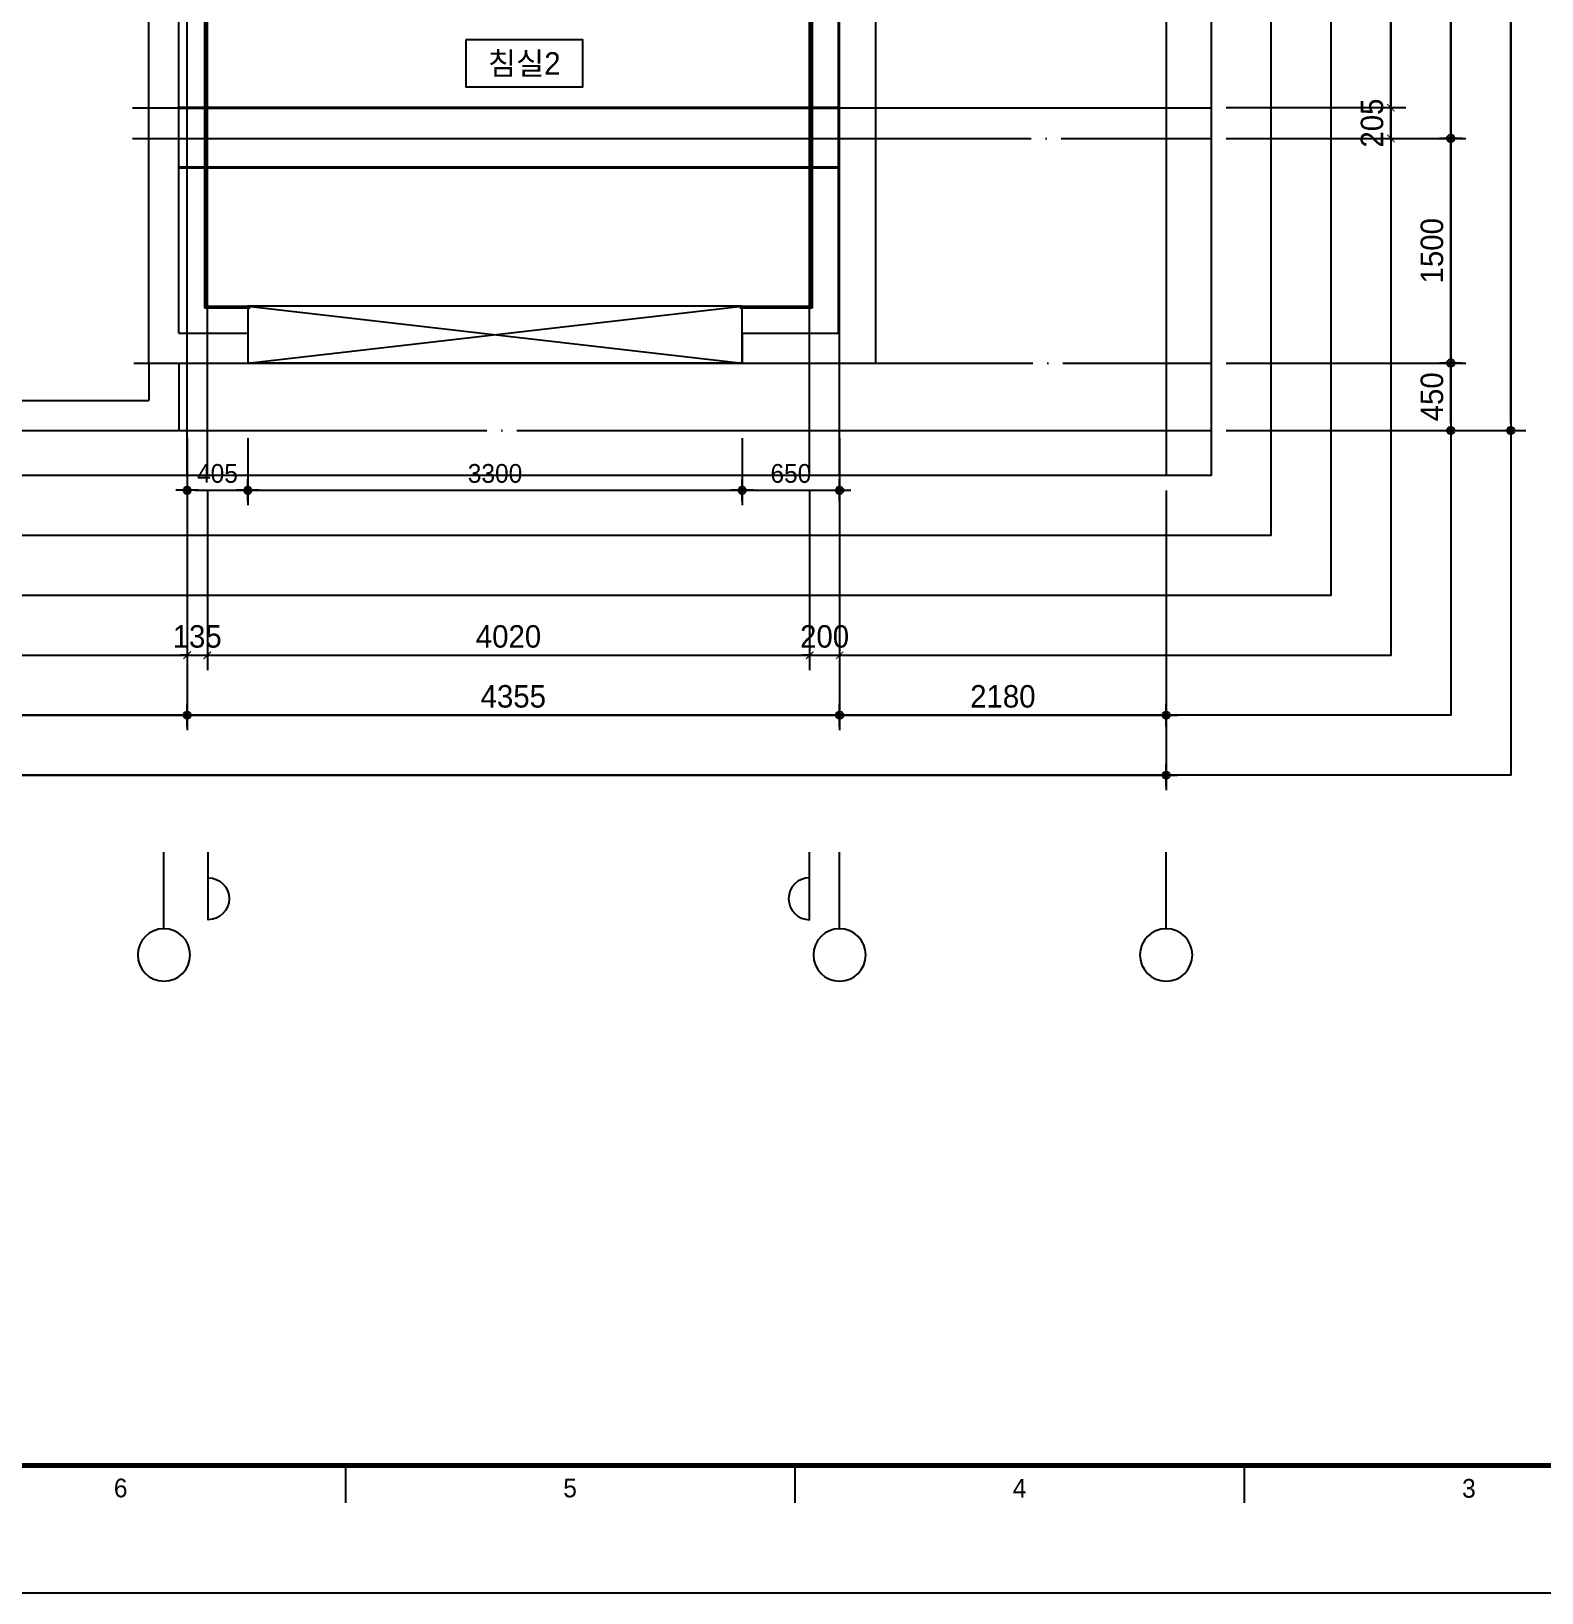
# Model space of a CAD drawing. Header units: millimetres. Extents: x 0 to 92204, y -190080 to 23760.
# Drawn here: x 75107 to 85190, y -100980 to -90558 of the extents above; entities that cross this region are included whole.
import ezdxf
from ezdxf.enums import TextEntityAlignment as Align
from ezdxf.xclip import XClip

# ---------------------------------------------------------------- set-up
doc = ezdxf.new("R2010")
doc.units = ezdxf.units.MM
doc.header["$LTSCALE"] = 100
doc.header["$XCLIPFRAME"] = 0
for name, pattern in [('AUDIT_D_220706163347-0', [0]), ('CEN', [62, 60, -1, 0, -1]), ('HIDDEN', [9.525, 6.35, -3.175])]:
    doc.linetypes.add(name, pattern=pattern)
doc.layers.get('defpoints').update_dxf_attribs({"color": 139})
for name, color, linetype in [('A-치수', 7, 'AUDIT_D_220706163347-0'), ('AA-BORD-FORM', 7, 'Continuous'), ('AA-BORD-TEXT', 3, 'Continuous'), ('AA-XXXX-DIMS', 7, 'Continuous'), ('CEN_CON', 1, 'CEN'), ('CEN_WALL', 12, 'CEN'), ('CONC', 2, 'Continuous'), ('DIM', 7, 'AUDIT_D_220706163347-0'), ('ELE3_CON', 7, 'Continuous'), ('MC', 135, 'Continuous'), ('WAL_DRY', 7, 'Continuous'), ('실명', 3, 'AUDIT_D_220706163347-0'), ('실명박스', 7, 'AUDIT_D_220706163347-0'), ('창호-open', 4, 'Continuous'), ('확장', 8, 'HIDDEN')]:
    doc.layers.add(name, color=color, linetype=linetype)
doc.styles.add('HAUD01', font='Dotum.ttf')
doc.styles.add('돋움', font='Dotum.ttf')
doc.styles.add('맑은고딕', font='malgun.ttf', dxfattribs={"width": 0.9})
doc.dimstyles.new('DIM-50', dxfattribs={"dimscale": 50, "dimtxt": 3, "dimasz": 1, "dimexe": 2, "dimexo": 2, "dimgap": 1, "dimtad": 1, "dimdec": 0, "dimzin": 0, "dimdsep": 46, "dimtxsty": '맑은고딕', "dimblk1": 'DIMDOT', "dimblk2": 'DIMDOT', "dimsah": 1, "dimcen": 0.09, "dimdle": 2, "dimclrd": 7, "dimclre": 7, "dimclrt": 3, "dimadec": 0, "dimazin": 0, "dimtfac": 1, "dimtdec": 0, "dimtix": 1, "dimtmove": 2, "dimatfit": 3, "dimldrblk": 'DIMDOT', "dimfxl": 1, "dimtolj": 1, "dimtzin": 0, "dimarcsym": 0})
doc.dimstyles.new('MCDIM-50', dxfattribs={"dimscale": 50, "dimtxt": 3, "dimasz": 1, "dimexe": 2, "dimexo": 2, "dimgap": 1, "dimtad": 1, "dimdec": 0, "dimzin": 0, "dimdsep": 46, "dimtxsty": '맑은고딕', "dimblk1": 'ARCHTICK', "dimblk2": 'ARCHTICK', "dimsah": 1, "dimcen": 0.09, "dimdle": 2, "dimclrd": 7, "dimclre": 7, "dimclrt": 3, "dimadec": 0, "dimazin": 0, "dimtfac": 1, "dimtdec": 0, "dimtix": 1, "dimtmove": 2, "dimatfit": 3, "dimldrblk": 'ARCHTICK', "dimfxl": 1, "dimtolj": 1, "dimtzin": 0, "dimarcsym": 0})
doc.dimstyles.new('내부100', dxfattribs={"dimscale": 50, "dimtxt": 2.5, "dimasz": 1, "dimexe": 2, "dimexo": 1, "dimgap": 1, "dimtad": 1, "dimdec": 0, "dimzin": 0, "dimdsep": 46, "dimtxsty": '돋움', "dimblk1": 'DIMDOT', "dimblk2": 'DIMDOT', "dimsah": 1, "dimcen": 0.09, "dimdle": 2, "dimclrd": 7, "dimclre": 7, "dimclrt": 3, "dimadec": 0, "dimazin": 0, "dimtfac": 1, "dimtdec": 0, "dimtix": 1, "dimtmove": 2, "dimatfit": 3, "dimldrblk": 'DIMDOT', "dimfxl": 1, "dimtolj": 1, "dimtzin": 0, "dimarcsym": 0})

# ---------------------------------------------------------------- blocks, each defined once
blk = doc.blocks.new('U-121B(확장)1', base_point=(292392, -178478))
at = {"layer": 'CEN_CON'}
for p, q in [((317262, -163223), (317262, -178778)), ((315082, -178778), (315082, -170503)), ((310727, -178778), (310727, -174353)), ((310372, -178028), (317562, -178028)), ((306727, -178478), (317562, -178478))]:
    blk.add_line(p, q, dxfattribs=at)
at = {"layer": 'CEN_WALL'}
blk.add_line((310362, -176528), (317562, -176528), dxfattribs=at)
at = {"layer": 'CONC'}
for p, q in [((315072, -173318), (315072, -177828)), ((310672, -177828), (310672, -174643)), ((310472, -178028), (310472, -174843)), ((315322, -175328), (315322, -178028)), ((310672, -177828), (311132, -177828)), ((311132, -177828), (311132, -178028)), ((314432, -177828), (315072, -177828)), ((314432, -177828), (314432, -178028)), ((310472, -178028), (311132, -178028)), ((314432, -178028), (315322, -178028))]:
    blk.add_line(p, q, dxfattribs=at)
at = {"layer": 'ELE3_CON'}
for p, q in [((310472, -178028), (310472, -178278)), ((310672, -178028), (310672, -178478)), ((314432, -178028), (311132, -178028)), ((306852, -178278), (310472, -178278)), ((306852, -178478), (310672, -178478))]:
    blk.add_line(p, q, dxfattribs=at)
at = {"layer": 'MC'}
for p, q in [((314882, -178778), (314882, -170503)), ((310862, -178778), (310862, -174353)), ((310362, -176323), (317562, -176323))]:
    blk.add_line(p, q, dxfattribs=at)
at = {"layer": 'WAL_DRY'}
for p, q in [((314892, -177648), (314892, -173318)), ((314902, -177658), (314902, -173328)), ((310852, -174463), (310852, -177648)), ((310842, -174473), (310842, -177658)), ((310842, -177658), (311147, -177658)), ((310852, -177648), (311147, -177648)), ((314417, -177648), (314892, -177648)), ((314417, -177658), (314902, -177658))]:
    blk.add_line(p, q, dxfattribs=at)
at = {"layer": '확장', "ltscale": 0.5, "const_width": 20, "flags": 128}
for points in [[(315072, -176323), (310672, -176323)], [(315072, -176723), (310672, -176723)]]:
    blk.add_lwpolyline(points, dxfattribs=at)
blk = doc.blocks.new('DIMDOT')
at = {"layer": 'AA-XXXX-DIMS'}
for p, q in [((-1.5, 0), (1.5, 0)), ((0, -1.5), (0, 1.5))]:
    blk.add_line(p, q, dxfattribs=at)
for radius in [0.5, 0.25]:
    blk.add_circle((0, 0), radius, dxfattribs=at)
blk = doc.blocks.new('*D2605')
at = {"layer": 'defpoints', "color": 0, "transparency": 16777216}
for p in [(21994, -117283), (25994, -117283), (25994, -118883)]:
    blk.add_point(p, dxfattribs=at)
at = {"layer": 'DIM', "color": 7, "lineweight": -2, "transparency": 16777216}
for p, q in [((21994, -117383), (21994, -118983)), ((25994, -117383), (25994, -118983)), ((22044, -118883), (25944, -118883))]:
    blk.add_line(p, q, dxfattribs=at)
at = {"layer": 'DIM', "color": 7, "lineweight": -2, "transparency": 16777216, "xscale": 50, "yscale": 50, "zscale": 50, "rotation": 180}
blk.add_blockref('DIMDOT', (21994, -118883), dxfattribs=at)
at = {"layer": 'DIM', "color": 7, "lineweight": -2, "transparency": 16777216, "xscale": 50, "yscale": 50, "zscale": 50}
blk.add_blockref('DIMDOT', (25994, -118883), dxfattribs=at)
at = {"layer": 'DIM', "color": 3, "transparency": 16777216, "insert": (23994, -118758), "char_height": 150, "attachment_point": 5, "style": 'HAUD01'}
blk.add_mtext('\\A1;4000', dxfattribs=at)
blk = doc.blocks.new('*D2606')
at = {"layer": 'defpoints', "color": 0, "transparency": 16777216}
for p in [(25994, -117283), (30349, -117283), (30349, -118883)]:
    blk.add_point(p, dxfattribs=at)
at = {"layer": 'DIM', "color": 7, "lineweight": -2, "transparency": 16777216}
for p, q in [((25994, -117383), (25994, -118983)), ((30349, -117383), (30349, -118983)), ((26044, -118883), (30299, -118883))]:
    blk.add_line(p, q, dxfattribs=at)
at = {"layer": 'DIM', "color": 7, "lineweight": -2, "transparency": 16777216, "xscale": 50, "yscale": 50, "zscale": 50, "rotation": 180}
blk.add_blockref('DIMDOT', (25994, -118883), dxfattribs=at)
at = {"layer": 'DIM', "color": 7, "lineweight": -2, "transparency": 16777216, "xscale": 50, "yscale": 50, "zscale": 50}
blk.add_blockref('DIMDOT', (30349, -118883), dxfattribs=at)
at = {"layer": 'DIM', "color": 3, "transparency": 16777216, "insert": (28171, -118758), "char_height": 150, "attachment_point": 5, "style": 'HAUD01'}
blk.add_mtext('\\A1;4355', dxfattribs=at)
blk = doc.blocks.new('*D2607')
at = {"layer": 'defpoints', "color": 0, "transparency": 16777216}
for p in [(30349, -117283), (32529, -117283), (32529, -118883)]:
    blk.add_point(p, dxfattribs=at)
at = {"layer": 'DIM', "color": 7, "lineweight": -2, "transparency": 16777216}
for p, q in [((30349, -117383), (30349, -118983)), ((32529, -117383), (32529, -118983)), ((30399, -118883), (32479, -118883))]:
    blk.add_line(p, q, dxfattribs=at)
at = {"layer": 'DIM', "color": 7, "lineweight": -2, "transparency": 16777216, "xscale": 50, "yscale": 50, "zscale": 50, "rotation": 180}
blk.add_blockref('DIMDOT', (30349, -118883), dxfattribs=at)
at = {"layer": 'DIM', "color": 7, "lineweight": -2, "transparency": 16777216, "xscale": 50, "yscale": 50, "zscale": 50}
blk.add_blockref('DIMDOT', (32529, -118883), dxfattribs=at)
at = {"layer": 'DIM', "color": 3, "transparency": 16777216, "insert": (31439, -118758), "char_height": 150, "attachment_point": 5, "style": 'HAUD01'}
blk.add_mtext('\\A1;2180', dxfattribs=at)
blk = doc.blocks.new('*D2608')
at = {"layer": 'defpoints', "color": 0, "transparency": 16777216}
for p in [(7964, -117283), (32529, -117283), (32529, -119283)]:
    blk.add_point(p, dxfattribs=at)
at = {"layer": 'DIM', "color": 7, "lineweight": -2, "transparency": 16777216}
for p, q in [((7964, -117383), (7964, -119383)), ((32529, -117383), (32529, -119383)), ((8014, -119283), (32479, -119283))]:
    blk.add_line(p, q, dxfattribs=at)
at = {"layer": 'DIM', "color": 7, "lineweight": -2, "transparency": 16777216, "xscale": 50, "yscale": 50, "zscale": 50, "rotation": 180}
blk.add_blockref('DIMDOT', (7964, -119283), dxfattribs=at)
at = {"layer": 'DIM', "color": 7, "lineweight": -2, "transparency": 16777216, "xscale": 50, "yscale": 50, "zscale": 50}
blk.add_blockref('DIMDOT', (32529, -119283), dxfattribs=at)
at = {"layer": 'DIM', "color": 3, "transparency": 16777216, "insert": (20246, -119158), "char_height": 150, "attachment_point": 5, "style": 'HAUD01'}
blk.add_mtext('\\A1;24565', dxfattribs=at)
blk = doc.blocks.new('_ArchTick')
at = {"color": 0, "linetype": 'ByBlock', "const_width": 0.15}
blk.add_lwpolyline([(-0.5, -0.5), (0.5, 0.5)], dxfattribs=at)
blk = doc.blocks.new('*D2621')
at = {"layer": 'defpoints', "color": 0, "linetype": 'ByBlock', "transparency": 16777216}
for p in [(25994, -117283), (26129, -117283), (26129, -118483)]:
    blk.add_point(p, dxfattribs=at)
at = {"layer": 'DIM', "color": 7, "linetype": 'ByBlock', "lineweight": -2, "transparency": 16777216}
for p, q in [((25994, -117383), (25994, -118583)), ((26129, -117383), (26129, -118583)), ((25994, -118483), (25944, -118483)), ((25994, -118483), (26129, -118483)), ((26129, -118483), (26179, -118483))]:
    blk.add_line(p, q, dxfattribs=at)
at = {"layer": 'DIM', "color": 7, "linetype": 'ByBlock', "lineweight": -2, "transparency": 16777216, "xscale": 50, "yscale": 50, "zscale": 50}
blk.add_blockref('_ArchTick', (25994, -118483), dxfattribs=at)
at = {"layer": 'DIM', "color": 7, "linetype": 'ByBlock', "lineweight": -2, "transparency": 16777216, "xscale": 50, "yscale": 50, "zscale": 50, "rotation": 180}
blk.add_blockref('_ArchTick', (26129, -118483), dxfattribs=at)
at = {"layer": 'DIM', "color": 3, "linetype": 'ByBlock', "transparency": 16777216, "insert": (26061, -118358), "char_height": 150, "attachment_point": 5, "style": 'HAUD01'}
blk.add_mtext('\\A1;135', dxfattribs=at)
blk = doc.blocks.new('*D2622')
at = {"layer": 'defpoints', "color": 0, "linetype": 'ByBlock', "transparency": 16777216}
for p in [(26129, -117283), (30149, -117283), (30149, -118483)]:
    blk.add_point(p, dxfattribs=at)
at = {"layer": 'DIM', "color": 7, "linetype": 'ByBlock', "lineweight": -2, "transparency": 16777216}
for p, q in [((26129, -117383), (26129, -118583)), ((30149, -117383), (30149, -118583)), ((26029, -118483), (30249, -118483))]:
    blk.add_line(p, q, dxfattribs=at)
at = {"layer": 'DIM', "color": 7, "linetype": 'ByBlock', "lineweight": -2, "transparency": 16777216, "xscale": 50, "yscale": 50, "zscale": 50, "rotation": 180}
blk.add_blockref('_ArchTick', (26129, -118483), dxfattribs=at)
at = {"layer": 'DIM', "color": 7, "linetype": 'ByBlock', "lineweight": -2, "transparency": 16777216, "xscale": 50, "yscale": 50, "zscale": 50}
blk.add_blockref('_ArchTick', (30149, -118483), dxfattribs=at)
at = {"layer": 'DIM', "color": 3, "linetype": 'ByBlock', "transparency": 16777216, "insert": (28139, -118358), "char_height": 150, "attachment_point": 5, "style": 'HAUD01'}
blk.add_mtext('\\A1;4020', dxfattribs=at)
blk = doc.blocks.new('*D2623')
at = {"layer": 'defpoints', "color": 0, "linetype": 'ByBlock', "transparency": 16777216}
for p in [(30149, -117283), (30349, -117283), (30349, -118483)]:
    blk.add_point(p, dxfattribs=at)
at = {"layer": 'DIM', "color": 7, "linetype": 'ByBlock', "lineweight": -2, "transparency": 16777216}
for p, q in [((30149, -117383), (30149, -118583)), ((30349, -117383), (30349, -118583)), ((30149, -118483), (30099, -118483)), ((30149, -118483), (30349, -118483)), ((30349, -118483), (30399, -118483))]:
    blk.add_line(p, q, dxfattribs=at)
at = {"layer": 'DIM', "color": 7, "linetype": 'ByBlock', "lineweight": -2, "transparency": 16777216, "xscale": 50, "yscale": 50, "zscale": 50}
blk.add_blockref('_ArchTick', (30149, -118483), dxfattribs=at)
at = {"layer": 'DIM', "color": 7, "linetype": 'ByBlock', "lineweight": -2, "transparency": 16777216, "xscale": 50, "yscale": 50, "zscale": 50, "rotation": 180}
blk.add_blockref('_ArchTick', (30349, -118483), dxfattribs=at)
at = {"layer": 'DIM', "color": 3, "linetype": 'ByBlock', "transparency": 16777216, "insert": (30249, -118358), "char_height": 150, "attachment_point": 5, "style": 'HAUD01'}
blk.add_mtext('\\A1;200', dxfattribs=at)
blk = doc.blocks.new('*D2624')
at = {"layer": 'defpoints', "color": 0, "transparency": 16777216}
for p in [(32829, -115033), (34429, -115033), (32829, -116533)]:
    blk.add_point(p, dxfattribs=at)
at = {"layer": 'DIM', "color": 7, "lineweight": -2, "transparency": 16777216}
for p, q in [((32929, -115033), (34529, -115033)), ((34429, -116483), (34429, -115083)), ((32929, -116533), (34529, -116533))]:
    blk.add_line(p, q, dxfattribs=at)
at = {"layer": 'DIM', "color": 7, "lineweight": -2, "transparency": 16777216, "xscale": 50, "yscale": 50, "zscale": 50}
for p, rotation in [((34429, -115033), 90), ((34429, -116533), 270)]:
    blk.add_blockref('DIMDOT', p, dxfattribs=dict(at, rotation=rotation))
at = {"layer": 'DIM', "color": 3, "transparency": 16777216, "insert": (34304, -115783), "char_height": 150, "attachment_point": 5, "rotation": 90, "style": 'HAUD01'}
blk.add_mtext('\\A1;1500', dxfattribs=at)
blk = doc.blocks.new('*D2625')
at = {"layer": 'defpoints', "color": 0, "transparency": 16777216}
for p in [(32829, -110708), (34429, -110708), (32829, -115033)]:
    blk.add_point(p, dxfattribs=at)
at = {"layer": 'DIM', "color": 7, "lineweight": -2, "transparency": 16777216}
for p, q in [((32929, -110708), (34529, -110708)), ((34429, -114983), (34429, -110758)), ((32929, -115033), (34529, -115033))]:
    blk.add_line(p, q, dxfattribs=at)
at = {"layer": 'DIM', "color": 7, "lineweight": -2, "transparency": 16777216, "xscale": 50, "yscale": 50, "zscale": 50}
for p, rotation in [((34429, -110708), 90), ((34429, -115033), 270)]:
    blk.add_blockref('DIMDOT', p, dxfattribs=dict(at, rotation=rotation))
at = {"layer": 'DIM', "color": 3, "transparency": 16777216, "insert": (34304, -112871), "char_height": 150, "attachment_point": 5, "rotation": 90, "style": 'HAUD01'}
blk.add_mtext('\\A1;4325', dxfattribs=at)
blk = doc.blocks.new('*D2629')
at = {"layer": 'defpoints', "color": 0, "transparency": 16777216}
for p in [(32824, -101828), (34829, -101828), (32829, -116983)]:
    blk.add_point(p, dxfattribs=at)
at = {"layer": 'DIM', "color": 7, "lineweight": -2, "transparency": 16777216}
for p, q in [((32924, -101828), (34929, -101828)), ((34829, -116933), (34829, -101878)), ((32929, -116983), (34929, -116983))]:
    blk.add_line(p, q, dxfattribs=at)
at = {"layer": 'DIM', "color": 7, "lineweight": -2, "transparency": 16777216, "xscale": 50, "yscale": 50, "zscale": 50}
for p, rotation in [((34829, -101828), 90), ((34829, -116983), 270)]:
    blk.add_blockref('DIMDOT', p, dxfattribs=dict(at, rotation=rotation))
at = {"layer": 'DIM', "color": 3, "transparency": 16777216, "insert": (34701, -108361), "char_height": 150, "attachment_point": 5, "rotation": 90, "style": 'HAUD01'}
blk.add_mtext('\\A1;15155', dxfattribs=at)
blk = doc.blocks.new('*D2630')
at = {"layer": 'defpoints', "color": 0, "linetype": 'ByBlock', "transparency": 16777216}
for p in [(32829, -114828), (34029, -114828), (32829, -115033)]:
    blk.add_point(p, dxfattribs=at)
at = {"layer": 'DIM', "color": 7, "linetype": 'ByBlock', "lineweight": -2, "transparency": 16777216}
for p, q in [((32929, -114828), (34129, -114828)), ((34029, -114828), (34029, -114778)), ((34029, -115033), (34029, -114828)), ((32929, -115033), (34129, -115033)), ((34029, -115033), (34029, -115083))]:
    blk.add_line(p, q, dxfattribs=at)
at = {"layer": 'DIM', "color": 7, "linetype": 'ByBlock', "lineweight": -2, "transparency": 16777216, "xscale": 50, "yscale": 50, "zscale": 50}
for p, rotation in [((34029, -114828), 270), ((34029, -115033), 90)]:
    blk.add_blockref('_ArchTick', p, dxfattribs=dict(at, rotation=rotation))
at = {"layer": 'DIM', "color": 3, "linetype": 'ByBlock', "transparency": 16777216, "insert": (33904, -114931), "char_height": 150, "attachment_point": 5, "rotation": 90, "style": 'HAUD01'}
blk.add_mtext('\\A1;205', dxfattribs=at)
blk = doc.blocks.new('*D2631')
at = {"layer": 'defpoints', "color": 0, "linetype": 'ByBlock', "transparency": 16777216}
for p in [(32829, -110913), (34029, -110913), (32829, -114828)]:
    blk.add_point(p, dxfattribs=at)
at = {"layer": 'DIM', "color": 7, "linetype": 'ByBlock', "lineweight": -2, "transparency": 16777216}
for p, q in [((34029, -114928), (34029, -110813)), ((32929, -110913), (34129, -110913)), ((32929, -114828), (34129, -114828))]:
    blk.add_line(p, q, dxfattribs=at)
at = {"layer": 'DIM', "color": 7, "linetype": 'ByBlock', "lineweight": -2, "transparency": 16777216, "xscale": 50, "yscale": 50, "zscale": 50}
for p, rotation in [((34029, -110913), 90), ((34029, -114828), 270)]:
    blk.add_blockref('_ArchTick', p, dxfattribs=dict(at, rotation=rotation))
at = {"layer": 'DIM', "color": 3, "linetype": 'ByBlock', "transparency": 16777216, "insert": (33904, -112871), "char_height": 150, "attachment_point": 5, "rotation": 90, "style": 'HAUD01'}
blk.add_mtext('\\A1;3915', dxfattribs=at)
blk = doc.blocks.new('중심')
at = {"layer": 'DIM'}
blk.add_line((-350, 0), (0, 0), dxfattribs=at)
blk.add_circle((-470, 0), 120, dxfattribs=at)
blk = doc.blocks.new('*D3078')
at = {"layer": 'defpoints', "color": 0, "transparency": 16777216}
for p in [(32829, -116533), (34429, -116533), (32829, -116983)]:
    blk.add_point(p, dxfattribs=at)
at = {"layer": 'DIM', "color": 7, "lineweight": -2, "transparency": 16777216}
for p, q in [((32929, -116533), (34529, -116533)), ((34429, -116933), (34429, -116583)), ((32929, -116983), (34529, -116983))]:
    blk.add_line(p, q, dxfattribs=at)
at = {"layer": 'DIM', "color": 7, "lineweight": -2, "transparency": 16777216, "xscale": 50, "yscale": 50, "zscale": 50}
for p, rotation in [((34429, -116533), 90), ((34429, -116983), 270)]:
    blk.add_blockref('DIMDOT', p, dxfattribs=dict(at, rotation=rotation))
at = {"layer": 'DIM', "color": 3, "transparency": 16777216, "insert": (34304, -116758), "char_height": 150, "attachment_point": 5, "rotation": 90, "style": 'HAUD01'}
blk.add_mtext('\\A1;450', dxfattribs=at)
blk = doc.blocks.new('XR-FORM 청주월명')
at = {"layer": 'AA-BORD-FORM', "color": 2}
for p, q in [((541, 17), (541, 12)), ((601, 17), (601, 12)), ((661, 17), (661, 12))]:
    blk.add_line(p, q, dxfattribs=at)
at = {"layer": 'AA-BORD-FORM', "color": 1}
blk.add_lwpolyline([(0, 0), (841, 0), (841, 594), (0, 594)], close=True, dxfattribs=at)
at = {"layer": 'AA-BORD-FORM', "color": 2, "const_width": 0.682}
blk.add_lwpolyline([(21, 17), (21, 577), (821, 577), (821, 17)], close=True, dxfattribs=at)
at = {"layer": 'AA-BORD-TEXT', "color": 7, "style": 'HAUD01'}
for s, p in [('6', (511, 13.99)), ('5', (571, 13.99)), ('4', (631, 13.95)), ('3', (691, 13.94))]:
    blk.add_text(s, height=2.5, dxfattribs=at).set_placement(p, align=Align.MIDDLE_CENTER)
blk = doc.blocks.new('*D939')
at = {"layer": 'defpoints', "color": 0, "transparency": 16777216}
for p in [(76148, -93223), (76553, -93223), (76553, -93622)]:
    blk.add_point(p, dxfattribs=at)
at = {"layer": 'DIM', "color": 7, "lineweight": -2, "transparency": 16777216}
for p, q in [((76148, -93273), (76148, -93722)), ((76553, -93273), (76553, -93722)), ((76198, -93622), (76503, -93622))]:
    blk.add_line(p, q, dxfattribs=at)
at = {"layer": 'DIM', "color": 7, "lineweight": -2, "transparency": 16777216, "xscale": 50, "yscale": 50, "zscale": 50, "rotation": 180}
blk.add_blockref('DIMDOT', (76148, -93622), dxfattribs=at)
at = {"layer": 'DIM', "color": 7, "lineweight": -2, "transparency": 16777216, "xscale": 50, "yscale": 50, "zscale": 50}
blk.add_blockref('DIMDOT', (76553, -93622), dxfattribs=at)
at = {"layer": 'DIM', "color": 3, "transparency": 16777216, "insert": (76350, -93510), "char_height": 125, "attachment_point": 5, "style": '돋움'}
blk.add_mtext('\\A1;405', dxfattribs=at)
blk = doc.blocks.new('*D940')
at = {"layer": 'defpoints', "color": 0, "transparency": 16777216}
for p in [(76553, -93223), (79853, -93223), (79853, -93622)]:
    blk.add_point(p, dxfattribs=at)
at = {"layer": 'DIM', "color": 7, "lineweight": -2, "transparency": 16777216}
for p, q in [((76553, -93273), (76553, -93722)), ((79853, -93273), (79853, -93722)), ((76603, -93622), (79803, -93622))]:
    blk.add_line(p, q, dxfattribs=at)
at = {"layer": 'DIM', "color": 7, "lineweight": -2, "transparency": 16777216, "xscale": 50, "yscale": 50, "zscale": 50, "rotation": 180}
blk.add_blockref('DIMDOT', (76553, -93622), dxfattribs=at)
at = {"layer": 'DIM', "color": 7, "lineweight": -2, "transparency": 16777216, "xscale": 50, "yscale": 50, "zscale": 50}
blk.add_blockref('DIMDOT', (79853, -93622), dxfattribs=at)
at = {"layer": 'DIM', "color": 3, "transparency": 16777216, "insert": (78203, -93510), "char_height": 125, "attachment_point": 5, "style": '돋움'}
blk.add_mtext('\\A1;3300', dxfattribs=at)
blk = doc.blocks.new('*D941')
at = {"layer": 'defpoints', "color": 0, "transparency": 16777216}
for p in [(79853, -93223), (80503, -93223), (80503, -93622)]:
    blk.add_point(p, dxfattribs=at)
at = {"layer": 'DIM', "color": 7, "lineweight": -2, "transparency": 16777216}
for p, q in [((79853, -93273), (79853, -93722)), ((80503, -93273), (80503, -93722)), ((79903, -93622), (80453, -93622))]:
    blk.add_line(p, q, dxfattribs=at)
at = {"layer": 'DIM', "color": 7, "lineweight": -2, "transparency": 16777216, "xscale": 50, "yscale": 50, "zscale": 50, "rotation": 180}
blk.add_blockref('DIMDOT', (79853, -93622), dxfattribs=at)
at = {"layer": 'DIM', "color": 7, "lineweight": -2, "transparency": 16777216, "xscale": 50, "yscale": 50, "zscale": 50}
blk.add_blockref('DIMDOT', (80503, -93622), dxfattribs=at)
at = {"layer": 'DIM', "color": 3, "transparency": 16777216, "insert": (80178, -93510), "char_height": 125, "attachment_point": 5, "style": '돋움'}
blk.add_mtext('\\A1;650', dxfattribs=at)
blk = doc.blocks.new('DIM-1108')
at = {"layer": 'DIM'}
for points in [[(26133.9, -119967.8, -1), (26133.9, -120247.8), (26133.9, -119797.8)], [(30148.9, -119967.8, 1), (30148.9, -120247.8), (30148.9, -119797.8)]]:
    blk.add_lwpolyline(points, format="xyb", dxfattribs=at)
at = {"layer": 'A-치수', "xscale": -1.458333333333333, "yscale": 1.458333333333333, "zscale": 1.458333333333333, "rotation": 270}
for p in [(25838.9, -119797.8), (30348.9, -119797.8), (32528.9, -119797.8)]:
    blk.add_blockref('중심', p, dxfattribs=at)
at = {"layer": 'DIM'}
dim = blk.add_linear_dim(base=(34828.9, -101828.4), p1=(32828.9, -116983.4), p2=(32823.9, -101828.4), angle=270, dimstyle='DIM-50', override={"dimscale": 50, "dimtxsty": 'HAUD01'}, dxfattribs=at)
dim.commit()
dim.dimension.update_dxf_attribs({"geometry": '*D2629', "text_midpoint": (34701, -108360.9), "dimtype": 128})
for base, p1, p2, angle, picture, middle in [((34428.9, -110708.4), (32828.9, -115033.4), (32828.9, -110708.4), 270, '*D2625', (34303.8, -112870.9)), ((34428.9, -115033.4), (32828.9, -116533.4), (32828.9, -115033.4), 270, '*D2624', (34303.8, -115783.4)), ((34428.9, -116533.4), (32828.9, -116983.4), (32828.9, -116533.4), 270, '*D3078', (34303.8, -116758.4)), ((32528.9, -119283.4), (7963.9, -117283.4), (32528.9, -117283.4), 180, '*D2608', (20246.4, -119158.3)), ((25993.9, -118883.4), (21993.9, -117283.4), (25993.9, -117283.4), 180, '*D2605', (23993.9, -118758.3)), ((30348.9, -118883.4), (25993.9, -117283.4), (30348.9, -117283.4), 180, '*D2606', (28171.4, -118758.3)), ((32528.9, -118883.4), (30348.9, -117283.4), (32528.9, -117283.4), 180, '*D2607', (31438.9, -118758.3))]:
    dim = blk.add_linear_dim(base=base, p1=p1, p2=p2, angle=angle, dimstyle='DIM-50', override={"dimscale": 50, "dimtxsty": 'HAUD01'}, dxfattribs=at)
    dim.commit()
    dim.dimension.update_dxf_attribs({"geometry": picture, "text_midpoint": middle})
at = {"layer": 'DIM', "linetype": 'ByBlock'}
for base, p1, p2, angle, picture, middle in [((34028.9, -110913.4), (32828.9, -114828.4), (32828.9, -110913.4), 270, '*D2631', (33903.8, -112870.9)), ((34028.9, -114828.4), (32828.9, -115033.4), (32828.9, -114828.4), 270, '*D2630', (33903.8, -114930.9)), ((26128.9, -118483.4), (25993.9, -117283.4), (26128.9, -117283.4), 180, '*D2621', (26061.4, -118358.3)), ((30148.9, -118483.4), (26128.9, -117283.4), (30148.9, -117283.4), 180, '*D2622', (28138.9, -118358.3)), ((30348.9, -118483.4), (30148.9, -117283.4), (30348.9, -117283.4), 180, '*D2623', (30248.9, -118358.3))]:
    dim = blk.add_linear_dim(base=base, p1=p1, p2=p2, angle=angle, dimstyle='MCDIM-50', override={"dimtxsty": 'HAUD01'}, dxfattribs=at)
    dim.commit()
    dim.dimension.update_dxf_attribs({"geometry": picture, "text_midpoint": middle})

msp = doc.modelspace()

# ---------------------------------------------------------------- linework, layer by layer
at = {"layer": 'defpoints'}
for points in [[(54658.1, -75003.4), (84982.8, -75003.4), (84982.8, -95523.4), (54658.1, -95523.4)], [(55058.1, -75403.4), (84582.8, -75403.4), (84582.8, -95123.4), (55058.1, -95123.4)], [(55458.1, -75803.4), (84182.8, -75803.4), (84182.8, -94723.4), (55458.1, -94723.4)], [(55858.1, -76203.4), (83782.8, -76203.4), (83782.8, -94323.4), (55858.1, -94323.4)], [(56258.1, -76603.4), (83382.8, -76603.4), (83382.8, -93923.4), (56258.1, -93923.4)], [(56658.1, -77003.4), (82982.8, -77003.4), (82982.8, -93523.4), (56658.1, -93523.4)]]:
    msp.add_lwpolyline(points, close=True, dxfattribs=at)
at = {"layer": '실명박스'}
msp.add_lwpolyline([(78008.4, -90615.5), (78008.4, -90928), (78790, -90928), (78790, -90615.5)], close=True, dxfattribs=at)
at = {"layer": '창호-open'}
for p, q in [((76552.8, -92773.4), (79852.8, -92393.4)), ((76552.8, -92393.4), (79852.8, -92773.4))]:
    msp.add_line(p, q, dxfattribs=at)
msp.add_lwpolyline([(76552.8, -92773.4), (79852.8, -92773.4), (79852.8, -92393.4), (76552.8, -92393.4)], close=True, dxfattribs=at)

# ---------------------------------------------------------------- block references
msp.add_blockref('DIM-1108', (50153.9, 23760))
at = {"xscale": 50, "yscale": 50, "zscale": 50}
msp.add_blockref('XR-FORM 청주월명', (50153.9, -100980), dxfattribs=at)
ref = msp.add_blockref('U-121B(확장)1', (57812.8, -93223.4))
XClip(ref).set_block_clipping_path([(291236.9970359709, -178777.7726251345), (317561.77152699, -162257.7726268454)])

# ---------------------------------------------------------------- texts
at = {"layer": '실명', "style": 'HAUD01'}
msp.add_text('침실2', height=150, dxfattribs=at).set_placement((78397.8, -90769.5), align=Align.MIDDLE)

# ---------------------------------------------------------------- dimensions: what is measured, and where the dimension line sits
at = {"layer": 'DIM'}
for base, p1, p2, picture, middle in [((76552.8, -93622.1), (76147.8, -93223.4), (76552.8, -93223.4), '*D939', (76350.3, -93509.5)), ((79852.8, -93622.1), (76552.8, -93223.4), (79852.8, -93223.4), '*D940', (78202.8, -93509.5)), ((80502.8, -93622.1), (79852.8, -93223.4), (80502.8, -93223.4), '*D941', (80177.8, -93509.5))]:
    dim = msp.add_linear_dim(base=base, p1=p1, p2=p2, angle=180, dimstyle='내부100', override={"dimscale": 50}, dxfattribs=at)
    dim.commit()
    dim.dimension.update_dxf_attribs({"geometry": picture, "text_midpoint": middle})

doc.saveas('drawing.dxf')
